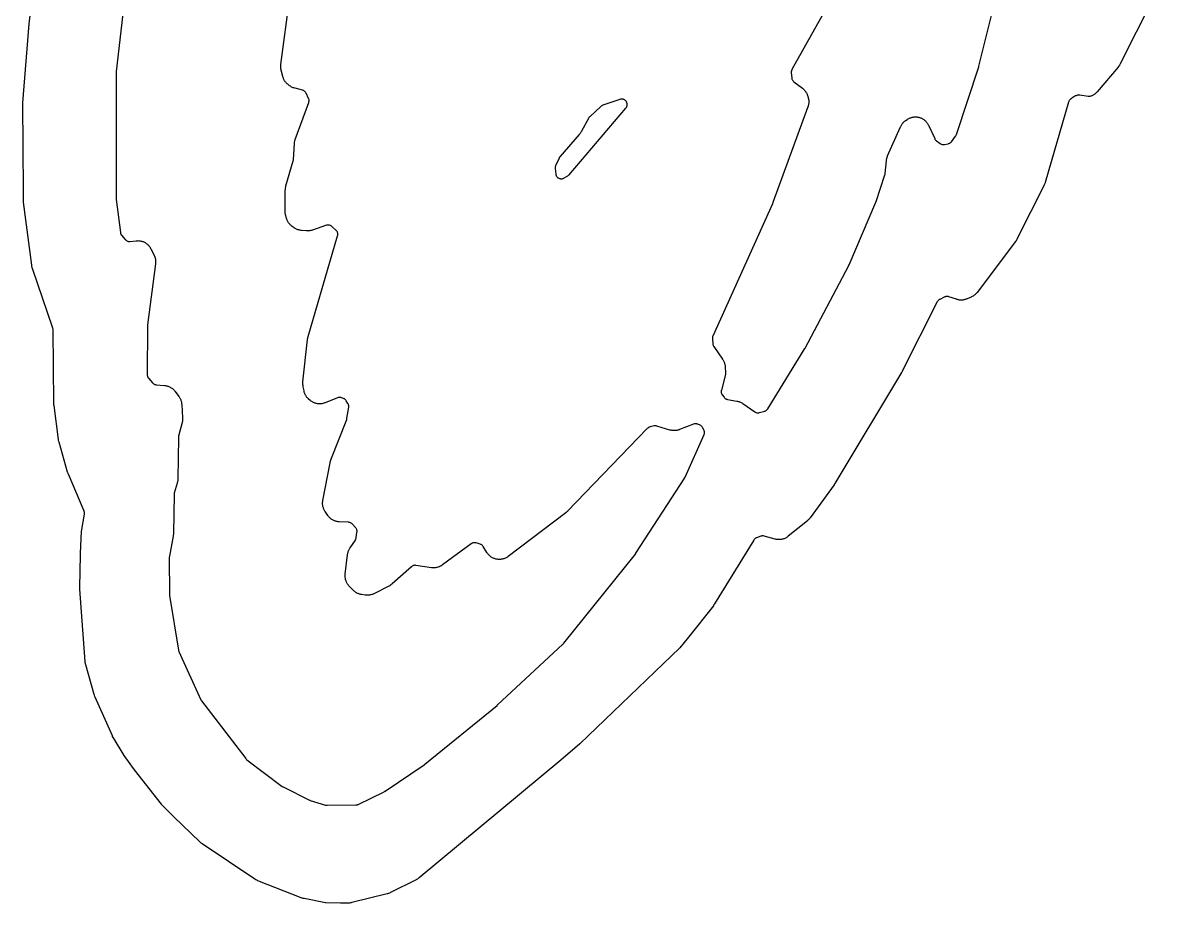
# Model space of a CAD drawing. Header units: millimetres. Extents: x 0 to 194, y 0 to 300.
# Drawn here: x 5.6 to 68.7, y 1.2 to 49.6 of the extents above; entities that cross this region are included whole.
import ezdxf

# ---------------------------------------------------------------- set-up
doc = ezdxf.new("R2010")
doc.units = ezdxf.units.MM
doc.layers.add('CUT', color=7, linetype='CONTINUOUS')

msp = doc.modelspace()

# ---------------------------------------------------------------- linework, layer by layer
at = {"layer": 'CUT'}
for points in [[(50.7027, 51.9387), (47.98, 47.0604), (47.9667, 47.0335), (47.9561, 47.0053), (47.9484, 46.9762), (47.9437, 46.9465), (47.942, 46.9165), (47.9432, 46.8864), (47.9697, 46.602), (47.9742, 46.5712), (47.9818, 46.5411), (47.9925, 46.512), (48.0061, 46.4841), (48.0226, 46.4578), (48.0417, 46.4333), (48.0632, 46.4109), (48.0869, 46.3909), (48.5551, 46.0352), (48.5724, 46.0214), (48.6062, 45.993), (48.6385, 45.963), (48.6617, 45.9393), (48.6909, 45.9063), (48.7116, 45.8805), (48.7375, 45.8447), (48.7556, 45.817), (48.7779, 45.7788), (48.7931, 45.7495), (48.8115, 45.7093), (48.8279, 45.6684), (48.8357, 45.6477), (48.8647, 45.5633), (48.8714, 45.5424), (48.8836, 45.5003), (48.8938, 45.4577), (48.8999, 45.4254), (48.9059, 45.382), (48.9088, 45.3493), (48.9105, 45.3055), (48.9102, 45.2727), (48.9077, 45.2289), (48.9042, 45.1962), (48.8974, 45.1529), (48.8907, 45.1208), (48.8798, 45.0783), (48.8668, 45.0365), (48.8597, 45.0157), (46.9347, 39.7468), (46.9288, 39.7314), (46.9133, 39.6933), (46.9068, 39.6781), (43.6253, 32.3992), (43.6141, 32.3706), (43.606, 32.3411), (43.6008, 32.3108), (43.5988, 32.2803), (43.5999, 32.2496), (43.6249, 31.966), (43.6292, 31.9352), (43.6367, 31.9049), (43.6474, 31.8756), (43.661, 31.8476), (43.6774, 31.8211), (44.1625, 31.1233), (44.1744, 31.1053), (44.1974, 31.0686), (44.2185, 31.0309), (44.233, 31.0019), (44.2505, 30.9623), (44.2621, 30.9321), (44.2757, 30.891), (44.2843, 30.8597), (44.2939, 30.8175), (44.2995, 30.7856), (44.305, 30.7427), (44.3084, 30.6996), (44.3095, 30.678), (44.3184, 30.3848), (44.3185, 30.3625), (44.3177, 30.318), (44.3146, 30.2735), (44.3107, 30.2403), (44.3032, 30.1963), (44.2936, 30.1528), (44.2882, 30.1311), (44.0946, 29.4241), (44.0881, 29.3946), (44.0846, 29.3646), (44.0842, 29.3344), (44.0868, 29.3043), (44.0923, 29.2746), (44.1009, 29.2457), (44.1123, 29.2177), (44.1264, 29.191), (44.1432, 29.1659), (44.2448, 29.0292), (44.2627, 29.0073), (44.2826, 28.9872), (44.3043, 28.9691), (44.3276, 28.9531), (44.3523, 28.9394), (44.3782, 28.928), (44.4051, 28.9191), (44.4327, 28.9128), (44.9516, 28.8198), (44.9752, 28.8149), (45.0218, 28.804), (45.0679, 28.7905), (45.1018, 28.7786), (45.1462, 28.7604), (45.1786, 28.7449), (45.2208, 28.722), (45.2616, 28.6969), (45.2817, 28.6838), (45.9413, 28.2286), (45.9661, 28.2132), (45.9923, 28.2003), (46.0196, 28.19), (46.0478, 28.1824), (46.0767, 28.1775), (46.1058, 28.1755), (46.135, 28.1764), (46.164, 28.1801), (46.1925, 28.1866), (46.4854, 28.2685), (46.5119, 28.2773), (46.5376, 28.2885), (46.5621, 28.3021), (46.5852, 28.3179), (46.6067, 28.3357), (46.6265, 28.3555), (46.6443, 28.3771), (46.6601, 28.4002), (48.6948, 31.7087), (48.6999, 31.7174), (48.7067, 31.7293), (48.7115, 31.7381), (51.1067, 36.2878), (51.112, 36.2984), (51.119, 36.3132), (51.1239, 36.324), (52.6029, 39.7708), (52.6077, 39.7827), (52.6139, 39.7992), (52.6182, 39.8113), (53.1039, 41.2782), (53.1128, 41.3114), (53.1179, 41.3455), (53.1803, 42.0383), (53.1832, 42.0626), (53.1903, 42.1111), (53.1999, 42.1592), (53.2091, 42.1947), (53.224, 42.2415), (53.2414, 42.2873), (53.2507, 42.31), (53.9618, 43.9153), (53.9707, 43.9342), (53.9894, 43.9715), (54.0097, 44.008), (54.0262, 44.0345), (54.0499, 44.0689), (54.0688, 44.0938), (54.0955, 44.1259), (54.1166, 44.1489), (54.1462, 44.1783), (54.1694, 44.1993), (54.2016, 44.2259), (54.235, 44.2509), (54.2519, 44.2631), (54.3298, 44.316), (54.3479, 44.3277), (54.3848, 44.3502), (54.4227, 44.371), (54.4518, 44.3852), (54.4916, 44.4022), (54.5219, 44.4135), (54.5631, 44.4267), (54.5944, 44.435), (54.6367, 44.4441), (54.6686, 44.4494), (54.7116, 44.4544), (54.7439, 44.4567), (54.7871, 44.4575), (54.8195, 44.4566), (54.8626, 44.4534), (54.8947, 44.4494), (54.9373, 44.442), (54.9689, 44.4349), (55.0106, 44.4234), (55.0414, 44.4134), (55.0818, 44.398), (55.1115, 44.385), (55.1502, 44.3658), (55.1785, 44.35), (55.2152, 44.3272), (55.2419, 44.3088), (55.2762, 44.2825), (55.301, 44.2616), (55.3327, 44.2322), (55.3553, 44.209), (55.384, 44.1767), (55.4043, 44.1515), (55.4298, 44.1165), (55.4476, 44.0895), (55.4696, 44.0523), (55.4897, 44.014), (55.4994, 43.9947), (55.8427, 43.2608), (55.8569, 43.234), (55.8738, 43.2088), (55.8931, 43.1854), (55.9147, 43.164), (55.9383, 43.145), (56.1447, 42.9953), (56.17, 42.9789), (56.1968, 42.965), (56.2249, 42.9539), (56.2539, 42.9457), (56.2837, 42.9405), (56.3138, 42.9383), (56.3439, 42.9391), (56.3739, 42.9429), (56.5751, 42.9791), (56.6025, 42.9854), (56.6292, 42.9942), (56.655, 43.0054), (56.6796, 43.019), (56.7028, 43.0349), (56.7244, 43.0529), (56.7442, 43.0728), (56.7621, 43.0945), (56.9892, 43.3974), (57.0072, 43.4244), (57.0222, 43.4531), (57.034, 43.4833), (58.2634, 47.2081), (58.2667, 47.2188), (58.2709, 47.2335), (58.2738, 47.2442), (59.7243, 53.0571)], [(68.6937, 52.6307), (66.0556, 47.3692), (66.0427, 47.3454), (66.0156, 47.2985), (65.9856, 47.2533), (65.953, 47.21), (65.936, 47.1888), (64.784, 45.8375), (64.7698, 45.8216), (64.7405, 45.7904), (64.7098, 45.7606), (64.6857, 45.7394), (64.6523, 45.7127), (64.6263, 45.6939), (64.5905, 45.6704), (64.5629, 45.6542), (64.525, 45.6343), (64.496, 45.6207), (64.4564, 45.6045), (64.4262, 45.5937), (64.3852, 45.5813), (64.3771, 45.5793), (64.3666, 45.5798), (64.3215, 45.5843), (64.299, 45.5871), (63.8297, 45.6575), (63.8015, 45.6604), (63.773, 45.6606), (63.7447, 45.6581), (63.7168, 45.6529), (63.6895, 45.6451), (63.663, 45.6348), (63.6378, 45.6221), (63.6133, 45.6176), (63.5835, 45.6089), (63.5548, 45.5973), (63.5275, 45.5827), (63.5018, 45.5653), (63.3929, 45.4834), (63.3732, 45.471), (63.3502, 45.4531), (63.3407, 45.4441), (63.3236, 45.4312), (63.3024, 45.4137), (63.2829, 45.3943), (63.2653, 45.3733), (63.2497, 45.3507), (63.2362, 45.3267), (63.2249, 45.3017), (63.216, 45.2757), (61.9235, 40.8521), (61.9173, 40.8325), (61.904, 40.7938), (61.889, 40.7558), (61.8723, 40.7184), (61.8636, 40.6999), (60.3707, 37.7337), (60.3612, 37.7158), (60.3414, 37.6804), (60.32, 37.646), (60.2971, 37.6126), (60.2852, 37.5961), (58.1757, 34.8009), (58.1616, 34.7832), (58.1326, 34.7485), (58.1018, 34.7153), (58.0775, 34.6916), (58.0436, 34.6616), (58.017, 34.6405), (57.9802, 34.6141), (57.9517, 34.5958), (57.9125, 34.5732), (57.8721, 34.5527), (57.8517, 34.5429), (57.6383, 34.4473), (57.6188, 34.4392), (57.5795, 34.4237), (57.5395, 34.4102), (57.5091, 34.4014), (57.468, 34.3917), (57.4369, 34.3858), (57.395, 34.38), (57.3635, 34.3771), (57.3213, 34.3751), (57.2897, 34.3752), (57.2475, 34.3773), (57.216, 34.3803), (57.1742, 34.3863), (57.1431, 34.3922), (57.1021, 34.4021), (57.0615, 34.4139), (57.0414, 34.4203), (56.6291, 34.5618), (56.6013, 34.5698), (56.573, 34.5751), (56.5442, 34.5777), (56.5154, 34.5775), (56.4867, 34.5746), (56.4584, 34.5689), (56.4307, 34.5605), (56.4041, 34.5495), (56.1173, 34.4146), (56.0921, 34.4013), (56.0683, 34.3856), (56.0461, 34.3678), (56.0257, 34.3479), (56.0073, 34.3262), (55.991, 34.3028), (55.977, 34.2781), (54.0542, 30.4603), (54.0465, 30.4456), (54.0265, 30.4092), (54.0182, 30.3948), (50.3501, 24.2812), (50.3394, 24.2641), (50.3115, 24.222), (50.2999, 24.2054), (48.9826, 22.3995), (48.9709, 22.3842), (48.947, 22.3542), (48.9218, 22.3252), (48.9019, 22.3042), (48.8743, 22.2775), (48.8456, 22.2519), (48.8309, 22.2395), (47.7751, 21.3785), (47.7582, 21.3653), (47.7237, 21.3398), (47.688, 21.316), (47.6604, 21.2995), (47.6226, 21.2791), (47.5936, 21.2653), (47.5541, 21.2487), (47.5239, 21.2376), (47.4829, 21.2249), (47.4518, 21.2168), (47.4099, 21.2079), (47.3781, 21.2028), (47.3355, 21.198), (47.3034, 21.196), (47.2605, 21.1953), (47.2284, 21.1963), (47.1856, 21.1997), (47.1537, 21.2037), (47.1115, 21.2112), (47.0697, 21.2206), (47.0488, 21.2259), (46.4527, 21.3907), (46.4231, 21.3973), (46.3929, 21.4009), (46.3625, 21.4014), (46.3322, 21.3988), (46.3023, 21.3932), (46.2731, 21.3846), (46.0358, 21.301), (46.0087, 21.2899), (45.9829, 21.2763), (45.9585, 21.2603), (45.9357, 21.2419), (45.9149, 21.2214), (45.8962, 21.199), (45.8797, 21.1749), (43.7233, 17.6596), (43.7087, 17.6373), (43.6706, 17.5827), (43.6547, 17.5614), (42.2872, 15.8307), (41.8042, 15.2385), (36.306, 9.9609), (35.2529, 9.0601), (27.4642, 2.5955), (27.4443, 2.5799), (27.4036, 2.5498), (27.3613, 2.5221), (27.3175, 2.4967), (27.2952, 2.4847), (25.8842, 1.7721), (25.8611, 1.7613), (25.8144, 1.7409), (25.7666, 1.7233), (25.718, 1.7083), (25.6934, 1.7016), (23.7459, 1.2228), (23.7196, 1.2171), (23.6668, 1.2075), (23.6134, 1.2009), (23.5598, 1.1976), (23.5584, 1.1976), (23.5187, 1.1979), (23.3855, 1.1991), (23.1312, 1.2012), (22.3196, 1.2081), (22.3018, 1.2111), (21.1195, 1.4406), (21.0993, 1.445), (21.0592, 1.4547), (21.0195, 1.4663), (20.9804, 1.4797), (20.961, 1.4868), (18.5708, 2.4289), (18.5485, 2.4384), (18.5188, 2.452), (18.4797, 2.4716), (18.4615, 2.4811), (18.4199, 2.5059), (18.3994, 2.5188), (15.5005, 4.4641), (15.4839, 4.4758), (15.4512, 4.5), (15.4195, 4.5256), (15.3891, 4.5527), (15.3742, 4.5665), (13.9536, 5.9496), (13.952, 5.9512), (13.9375, 5.9656), (13.9359, 5.9671), (13.2684, 6.6276), (13.2607, 6.6368), (11.779, 8.5246), (11.7372, 8.5827), (11.671, 8.6747), (11.5432, 8.8523), (11.212, 9.3125), (10.6227, 10.2831), (10.6086, 10.3083), (10.5751, 10.3723), (10.5626, 10.3983), (9.6156, 12.5351), (9.6039, 12.5641), (9.5772, 12.6377), (9.5676, 12.6675), (9.0978, 14.3144), (9.092, 14.3367), (9.0817, 14.3816), (9.0736, 14.4269), (9.0679, 14.4726), (9.0657, 14.4955), (8.775, 18.4681), (8.774, 18.4888), (8.7726, 18.5406), (8.7725, 18.5613), (8.8069, 20.3628), (8.8069, 20.3651), (8.8076, 20.3829), (8.8102, 20.4494), (8.856, 21.6373), (9.0237, 22.5902), (9.0273, 22.6187), (9.0282, 22.6475), (9.0263, 22.6762), (9.0217, 22.7046), (9.0143, 22.7324), (9.0044, 22.7594), (8.1415, 24.7918), (8.1314, 24.8179), (8.1082, 24.8837), (8.0997, 24.9103), (7.6288, 26.5642), (7.6211, 26.5959), (7.6045, 26.6756), (7.599, 26.7077), (7.3501, 28.576), (7.3473, 28.6031), (7.3424, 28.6712), (7.3413, 28.6985), (7.2966, 32.7468), (7.2946, 32.7785), (7.2892, 32.8097), (7.2806, 32.8403), (6.1621, 36.1202), (6.1554, 36.1418), (6.143, 36.1852), (6.1327, 36.2293), (6.1248, 36.2738), (6.1213, 36.2961), (5.6755, 39.7731), (5.6729, 39.7997), (5.6683, 39.8663), (5.6673, 39.893), (5.6629, 40.3969), (5.6362, 45.2229), (5.9895, 49.5712), (6.082, 50.4752)], [(11.2529, 51.1026), (10.7754, 46.9616), (10.7739, 46.9444), (10.7725, 46.9209), (10.772, 46.9036), (10.772, 39.9792), (10.7726, 39.9607), (10.7742, 39.9353), (10.7759, 39.9169), (11.0011, 38.1037), (11.0061, 38.0751), (11.0138, 38.0471), (11.0242, 38.0201), (11.0371, 37.9941), (11.0524, 37.9695), (11.0701, 37.9465), (11.2715, 37.7092), (11.2915, 37.6878), (11.3135, 37.6685), (11.3373, 37.6514), (11.3626, 37.6367), (11.3893, 37.6246), (11.417, 37.6151), (11.4455, 37.6083), (11.4745, 37.6044), (11.5038, 37.6033), (11.533, 37.6051), (11.8721, 37.6423), (11.8948, 37.6442), (11.9402, 37.6468), (11.9857, 37.6472), (12.0197, 37.6458), (12.065, 37.6415), (12.0988, 37.6367), (12.1434, 37.6279), (12.1765, 37.6196), (12.22, 37.6064), (12.252, 37.5948), (12.294, 37.5773), (12.3247, 37.5625), (12.3647, 37.5408), (12.3938, 37.523), (12.4314, 37.4974), (12.4585, 37.4768), (12.4933, 37.4475), (12.5182, 37.4242), (12.5499, 37.3916), (12.5723, 37.3659), (12.6005, 37.3302), (12.6203, 37.3025), (12.6447, 37.2641), (12.6672, 37.2245), (12.6779, 37.2045), (12.8562, 36.8501), (12.8658, 36.8298), (12.8839, 36.7889), (12.8999, 36.7471), (12.9104, 36.7152), (12.9222, 36.672), (12.9294, 36.6393), (12.9369, 36.5951), (12.9408, 36.5618), (12.9439, 36.5172), (12.9445, 36.4836), (12.9431, 36.4389), (12.9394, 36.3943), (12.9371, 36.372), (12.4931, 33.0082), (12.4912, 32.9887), (12.4894, 32.962), (12.4887, 32.9425), (12.4861, 30.2689), (12.4876, 30.2386), (12.4922, 30.2086), (12.4997, 30.1793), (12.5102, 30.1508), (12.5235, 30.1236), (12.5395, 30.0978), (12.558, 30.0738), (12.7705, 29.8248), (12.7906, 29.8035), (12.8127, 29.7842), (12.8365, 29.7672), (12.8619, 29.7526), (12.8886, 29.7405), (12.9164, 29.7311), (12.9449, 29.7245), (12.974, 29.7206), (13.4292, 29.683), (13.4504, 29.6808), (13.4926, 29.6753), (13.5346, 29.6677), (13.5657, 29.6606), (13.6068, 29.6492), (13.6371, 29.6392), (13.6769, 29.6239), (13.7061, 29.611), (13.7443, 29.592), (13.7722, 29.5765), (13.8084, 29.554), (13.8347, 29.5358), (13.8686, 29.51), (13.893, 29.4895), (13.9243, 29.4605), (13.9467, 29.4378), (13.9752, 29.406), (14.0021, 29.373), (14.0151, 29.3561), (14.2207, 29.0773), (14.2331, 29.0597), (14.2568, 29.024), (14.2789, 28.9872), (14.2941, 28.9589), (14.3125, 28.9201), (14.325, 28.8905), (14.3396, 28.8502), (14.3492, 28.8195), (14.36, 28.7779), (14.3665, 28.7465), (14.3733, 28.7041), (14.378, 28.6615), (14.3799, 28.6401), (14.4264, 27.903), (14.4272, 27.8793), (14.4277, 27.8319), (14.4257, 27.7845), (14.4223, 27.7492), (14.4154, 27.7023), (14.4059, 27.6558), (14.4006, 27.6327), (14.2092, 26.8934), (14.2023, 26.8581), (14.1996, 26.8221), (14.1701, 24.5333), (14.1693, 24.5124), (14.1669, 24.4707), (14.1624, 24.4292), (14.1577, 24.3983), (14.1495, 24.3574), (14.1393, 24.3169), (14.1338, 24.2967), (13.9715, 23.7558), (13.9649, 23.7291), (13.9606, 23.7019), (13.9589, 23.6744), (13.9245, 21.5331), (13.9238, 21.514), (13.9215, 21.4759), (13.9177, 21.4378), (13.9122, 21.4), (13.9091, 21.3812), (13.7038, 20.2903), (13.6998, 20.2619), (13.6986, 20.2332), (13.7098, 18.1652), (13.7109, 18.1417), (13.7138, 18.1183), (14.2062, 15.1168), (14.2115, 15.0911), (14.2191, 15.0661), (14.2288, 15.0418), (15.4321, 12.3799), (15.4483, 12.349), (15.468, 12.3202), (17.919, 9.1446), (17.9361, 9.1244), (17.9549, 9.1057), (17.9754, 9.0888), (19.918, 7.6177), (19.9407, 7.6021), (19.9647, 7.5887), (21.4143, 6.862), (21.438, 6.8514), (21.4625, 6.8428), (22.2947, 6.5931), (22.3242, 6.5859), (22.3542, 6.5817), (22.3845, 6.5805), (23.9739, 6.5995), (24.0004, 6.601), (24.0267, 6.6049), (24.0526, 6.611), (24.0778, 6.6194), (24.1021, 6.63), (25.5233, 7.3254), (25.5416, 7.3352), (25.5662, 7.3494), (25.5838, 7.3604), (27.734, 8.8105), (27.7451, 8.8184), (27.76, 8.8295), (27.7707, 8.8378), (31.7463, 12.0773), (31.7537, 12.0835), (31.7637, 12.0922), (31.7709, 12.0987), (35.3674, 15.4362), (35.3829, 15.4517), (35.4034, 15.4737), (35.4178, 15.4903), (39.3618, 20.4044), (39.3711, 20.4166), (39.3834, 20.4337), (39.3921, 20.4464), (42.0757, 24.5982), (42.0875, 24.618), (42.0977, 24.6387), (43.1405, 26.9725), (43.1512, 26.9999), (43.1591, 27.0282), (43.1642, 27.0572), (43.1665, 27.0866), (43.1658, 27.116), (43.1623, 27.1452), (43.156, 27.174), (43.1468, 27.202), (43.135, 27.2289), (43.076, 27.347), (43.0617, 27.3724), (43.0451, 27.3963), (43.0262, 27.4185), (43.0052, 27.4387), (42.9824, 27.4568), (42.9579, 27.4726), (42.932, 27.486), (42.7973, 27.5473), (42.7693, 27.5584), (42.7403, 27.5667), (42.7106, 27.572), (42.6805, 27.5743), (42.6504, 27.5735), (42.6204, 27.5697), (42.591, 27.563), (42.5625, 27.5533), (41.7981, 27.2507), (41.7779, 27.2433), (41.7373, 27.2294), (41.696, 27.2174), (41.6647, 27.21), (41.6225, 27.2021), (41.5906, 27.1976), (41.5478, 27.1937), (41.5157, 27.1924), (41.4727, 27.1926), (41.4406, 27.1943), (41.3978, 27.1986), (41.366, 27.2034), (41.3238, 27.2118), (41.2822, 27.2221), (41.2614, 27.2278), (40.5405, 27.4443), (40.5106, 27.4517), (40.4802, 27.4559), (40.4495, 27.457), (40.4189, 27.4549), (40.3886, 27.4498), (40.1668, 27.4001), (40.1386, 27.3923), (40.1114, 27.3819), (40.0853, 27.3688), (40.0606, 27.3533), (40.0375, 27.3354), (40.0163, 27.3154), (35.6316, 22.7628), (35.6191, 22.7504), (35.5938, 22.7261), (35.5676, 22.7028), (35.5405, 22.6805), (35.5267, 22.6696), (32.3631, 20.274), (32.3463, 20.2619), (32.312, 20.2383), (32.2767, 20.2164), (32.2495, 20.2012), (32.2123, 20.1826), (32.1838, 20.17), (32.1451, 20.155), (32.1155, 20.145), (32.0756, 20.1336), (32.0452, 20.1264), (32.0044, 20.1187), (31.9735, 20.1144), (31.9321, 20.1105), (31.8906, 20.1086), (31.87, 20.1081), (31.8471, 20.1086), (31.8013, 20.1109), (31.7556, 20.1156), (31.7216, 20.1208), (31.6766, 20.13), (31.6433, 20.1387), (31.5995, 20.1525), (31.5673, 20.1645), (31.5252, 20.1827), (31.4943, 20.1979), (31.4542, 20.2203), (31.4251, 20.2386), (31.3875, 20.265), (31.3604, 20.2861), (31.3257, 20.3162), (31.3008, 20.34), (31.2694, 20.3734), (31.2471, 20.3997), (31.2192, 20.4361), (31.1932, 20.474), (31.1807, 20.4932), (30.9825, 20.8161), (30.9649, 20.8416), (30.9449, 20.8652), (30.9225, 20.8865), (30.898, 20.9055), (30.8717, 20.9218), (30.8438, 20.9353), (30.8148, 20.9459), (30.5854, 21.0162), (30.5583, 21.0232), (30.5306, 21.0276), (30.5027, 21.0294), (30.4747, 21.0285), (30.4469, 21.0251), (30.4195, 21.0191), (30.3928, 21.0106), (30.3671, 20.9996), (30.3425, 20.9863), (30.3192, 20.9707), (28.7406, 19.8045), (28.7226, 19.7919), (28.686, 19.7675), (28.6483, 19.745), (28.6192, 19.7295), (28.5795, 19.7108), (28.549, 19.6982), (28.5076, 19.6834), (28.4761, 19.6739), (28.4335, 19.6632), (28.4012, 19.6567), (28.3577, 19.6503), (28.325, 19.647), (28.2811, 19.6448), (28.2481, 19.6448), (28.2042, 19.6469), (28.1605, 19.6512), (28.1387, 19.6538), (27.2712, 19.781), (27.2422, 19.7838), (27.2131, 19.7838), (27.1841, 19.781), (27.1555, 19.7754), (27.1276, 19.767), (27.1007, 19.756), (27.0749, 19.7424), (27.0506, 19.7264), (27.028, 19.7081), (25.9639, 18.7591), (25.9493, 18.7467), (25.9197, 18.7224), (25.8891, 18.6995), (25.8654, 18.6833), (25.833, 18.663), (25.7997, 18.6442), (25.7828, 18.6351), (24.9878, 18.2282), (24.9665, 18.2179), (24.9233, 18.1987), (24.8792, 18.1817), (24.8456, 18.1707), (24.8, 18.1584), (24.7653, 18.151), (24.7187, 18.1436), (24.6835, 18.1399), (24.6363, 18.1374), (24.6009, 18.1374), (24.5537, 18.1399), (24.5067, 18.1448), (24.4833, 18.1479), (24.2717, 18.1815), (24.251, 18.1853), (24.2097, 18.1939), (24.1688, 18.2043), (24.1386, 18.2136), (24.0988, 18.2279), (24.0696, 18.24), (24.0314, 18.2579), (24.0035, 18.2727), (23.9671, 18.2941), (23.9407, 18.3114), (23.9065, 18.3362), (23.8818, 18.3559), (23.8501, 18.3837), (23.8197, 18.413), (23.8049, 18.428), (23.6041, 18.6407), (23.5896, 18.6569), (23.5613, 18.6899), (23.5347, 18.7243), (23.516, 18.7509), (23.4927, 18.7877), (23.4767, 18.8161), (23.4571, 18.8549), (23.4439, 18.8847), (23.4282, 18.9253), (23.4179, 18.9562), (23.4062, 18.9981), (23.3989, 19.0298), (23.3913, 19.0726), (23.3871, 19.105), (23.3837, 19.1483), (23.3827, 19.1809), (23.3834, 19.2244), (23.3863, 19.2678), (23.3882, 19.2894), (23.5116, 20.3681), (23.5145, 20.3894), (23.5214, 20.4318), (23.5304, 20.4739), (23.5386, 20.5051), (23.5515, 20.5462), (23.5627, 20.5764), (23.5795, 20.616), (23.5935, 20.6451), (23.614, 20.6829), (23.6363, 20.7197), (23.6478, 20.7379), (23.9411, 21.1737), (23.9553, 21.197), (23.9673, 21.2215), (23.9771, 21.2471), (23.9844, 21.2734), (23.9894, 21.3002), (24.0323, 21.6119), (24.0349, 21.6419), (24.0345, 21.6721), (24.0311, 21.702), (24.0246, 21.7315), (24.0152, 21.7602), (24.003, 21.7878), (23.9881, 21.814), (23.9707, 21.8386), (23.9508, 21.8613), (23.7597, 22.059), (23.7391, 22.0784), (23.7169, 22.0957), (23.6931, 22.1108), (23.668, 22.1237), (23.6418, 22.1341), (23.6147, 22.142), (23.587, 22.1474), (23.559, 22.1501), (23.057, 22.1752), (23.034, 22.177), (22.9883, 22.1816), (22.9429, 22.1886), (22.9092, 22.1955), (22.8647, 22.2071), (22.8319, 22.2175), (22.7888, 22.2335), (22.7572, 22.2471), (22.716, 22.2675), (22.6859, 22.2843), (22.647, 22.3088), (22.6188, 22.3286), (22.5826, 22.3569), (22.5566, 22.3794), (22.5234, 22.4113), (22.4999, 22.4364), (22.4701, 22.4714), (22.4423, 22.5079), (22.4288, 22.5266), (22.2817, 22.7412), (22.2696, 22.7598), (22.2463, 22.7975), (22.225, 22.8364), (22.2104, 22.8663), (22.193, 22.9072), (22.1815, 22.9383), (22.1681, 22.9807), (22.1597, 23.0128), (22.1507, 23.0563), (22.1455, 23.0891), (22.1407, 23.1332), (22.1388, 23.1664), (22.1384, 23.2108), (22.1397, 23.244), (22.1437, 23.2882), (22.1498, 23.3321), (22.1535, 23.354), (22.5479, 25.4214), (22.5522, 25.4415), (22.5618, 25.4816), (22.5732, 25.5212), (22.5864, 25.5602), (22.5934, 25.5796), (23.4642, 27.8127), (23.4743, 27.8434), (23.481, 27.875), (23.5767, 28.4824), (23.5799, 28.5127), (23.58, 28.5432), (23.5771, 28.5735), (23.5711, 28.6033), (23.562, 28.6324), (23.5501, 28.6604), (23.5354, 28.687), (23.4396, 28.8419), (23.4239, 28.8648), (23.4062, 28.8861), (23.3866, 28.9057), (23.3653, 28.9234), (23.3425, 28.939), (23.3183, 28.9525), (23.293, 28.9637), (23.1849, 29.0056), (23.1582, 29.0146), (23.1307, 29.021), (23.1027, 29.0248), (23.0745, 29.0259), (23.0463, 29.0244), (23.0184, 29.0203), (22.991, 29.0135), (22.9644, 29.0042), (22.2727, 28.7257), (22.2533, 28.7184), (22.2143, 28.7048), (22.1748, 28.6929), (22.1447, 28.6854), (22.1042, 28.6773), (22.0736, 28.6725), (22.0325, 28.6681), (22.0016, 28.6662), (21.9603, 28.6656), (21.9279, 28.6666), (21.8862, 28.6698), (21.8529, 28.674), (21.8111, 28.6812), (21.7801, 28.688), (21.7393, 28.6991), (21.7091, 28.7089), (21.6694, 28.7237), (21.6403, 28.7363), (21.6022, 28.7548), (21.5744, 28.7701), (21.5382, 28.7921), (21.5119, 28.8099), (21.478, 28.8352), (21.4453, 28.8621), (21.4293, 28.876), (21.3699, 28.9297), (21.355, 28.9438), (21.3259, 28.9727), (21.2981, 29.0029), (21.2784, 29.0264), (21.2535, 29.059), (21.2359, 29.0843), (21.2141, 29.119), (21.1989, 29.1458), (21.1804, 29.1823), (21.1677, 29.2103), (21.1525, 29.2485), (21.1425, 29.2775), (21.1308, 29.3168), (21.121, 29.3567), (21.1165, 29.3767), (21.0699, 29.6107), (21.0661, 29.6332), (21.0594, 29.6783), (21.0551, 29.7238), (21.0536, 29.7579), (21.0539, 29.8036), (21.0565, 29.8492), (21.0584, 29.8719), (21.3128, 32.2165), (21.3154, 32.2362), (21.3214, 32.2754), (21.3292, 32.3143), (21.3386, 32.3528), (21.3438, 32.372), (22.9638, 37.9104), (22.9708, 37.9397), (22.9749, 37.9696), (22.9759, 37.9997), (22.9738, 38.0298), (22.9688, 38.0595), (22.9608, 38.0885), (22.95, 38.1166), (22.9363, 38.1435), (22.9201, 38.1689), (22.9014, 38.1925), (22.8804, 38.2141), (22.6503, 38.4284), (22.6278, 38.4474), (22.6035, 38.4641), (22.5777, 38.4783), (22.5506, 38.49), (22.5226, 38.4989), (22.4938, 38.505), (22.4645, 38.5083), (22.4351, 38.5087), (22.4057, 38.5062), (22.3768, 38.5008), (22.3485, 38.4927), (21.5845, 38.2306), (21.5622, 38.2236), (21.5172, 38.2107), (21.4715, 38.2002), (21.437, 38.1941), (21.3905, 38.1884), (21.3555, 38.1859), (21.3086, 38.1851), (21.2618, 38.1867), (21.2384, 38.1881), (20.9784, 38.2106), (20.9546, 38.2133), (20.9071, 38.22), (20.86, 38.2292), (20.8251, 38.2379), (20.7792, 38.2521), (20.7455, 38.2645), (20.7014, 38.2835), (20.6692, 38.2994), (20.6274, 38.323), (20.5869, 38.3487), (20.567, 38.3622), (20.4655, 38.4346), (20.4485, 38.4474), (20.4151, 38.4736), (20.3831, 38.5014), (20.36, 38.5234), (20.3307, 38.5541), (20.3099, 38.5781), (20.2836, 38.6114), (20.2651, 38.6373), (20.2421, 38.673), (20.2261, 38.7005), (20.2065, 38.7382), (20.1932, 38.767), (20.1773, 38.8064), (20.1632, 38.8464), (20.1567, 38.8666), (20.1063, 39.0355), (20.1003, 39.0575), (20.0895, 39.1018), (20.0809, 39.1465), (20.0762, 39.1803), (20.0722, 39.2257), (20.0706, 39.2712), (20.0703, 39.294), (20.0859, 40.435), (20.0867, 40.4555), (20.0891, 40.4964), (20.0934, 40.5371), (20.098, 40.5675), (20.1059, 40.6076), (20.1157, 40.6474), (20.1211, 40.6672), (20.5253, 42.0371), (20.5331, 42.0708), (20.5371, 42.1051), (20.5859, 42.9739), (20.5877, 42.9959), (20.5923, 43.0396), (20.599, 43.083), (20.6057, 43.1153), (20.6166, 43.1579), (20.6296, 43.1998), (20.6367, 43.2207), (21.3742, 45.2447), (21.3829, 45.2726), (21.3888, 45.3011), (21.3919, 45.3301), (21.3921, 45.3592), (21.3896, 45.3883), (21.3842, 45.4169), (21.3761, 45.4449), (21.3653, 45.472), (21.2321, 45.7638), (21.2183, 45.7905), (21.2018, 45.8157), (21.1829, 45.8392), (21.1617, 45.8606), (21.1385, 45.8798), (21.1134, 45.8965), (21.0869, 45.9107), (21.059, 45.9221), (21.0301, 45.9307), (20.6236, 46.0296), (20.6005, 46.0359), (20.5548, 46.0496), (20.5099, 46.0658), (20.477, 46.0796), (20.434, 46.1004), (20.4027, 46.1177), (20.3622, 46.1429), (20.3231, 46.1702), (20.3039, 46.1844), (20.2349, 46.2383), (20.2186, 46.2517), (20.1865, 46.2793), (20.1558, 46.3084), (20.1338, 46.3312), (20.1059, 46.3631), (20.0861, 46.3879), (20.0614, 46.4222), (20.044, 46.4487), (20.0226, 46.4852), (20.0078, 46.5133), (19.9899, 46.5516), (19.9779, 46.581), (19.9636, 46.6208), (19.9513, 46.6613), (19.9456, 46.6817), (19.8569, 47.0307), (19.8521, 47.0516), (19.8436, 47.0934), (19.837, 47.1357), (19.8336, 47.1675), (19.8311, 47.2102), (19.8308, 47.2422), (19.8323, 47.2849), (19.8359, 47.3275), (19.8382, 47.3488), (20.3283, 51.0603)]]:
    msp.add_lwpolyline(points, dxfattribs=at)
msp.add_lwpolyline([(35.3307, 41.0577), (35.359, 41.0635), (35.3867, 41.0721), (35.4134, 41.0832), (35.4389, 41.0969), (35.633, 41.2135), (35.6597, 41.2316), (35.6844, 41.2525), (35.7067, 41.2759), (38.837, 44.9437), (38.8547, 44.9666), (38.8701, 44.9911), (38.8831, 45.0169), (38.8935, 45.0439), (38.9013, 45.0717), (38.9064, 45.1002), (38.9087, 45.129), (38.9082, 45.158), (38.9049, 45.1867), (38.8989, 45.215), (38.8902, 45.2425), (38.8789, 45.2692), (38.8651, 45.2945), (38.8488, 45.3185), (38.8304, 45.3408), (38.8099, 45.3612), (38.7875, 45.3795), (38.7635, 45.3956), (38.738, 45.4093), (38.7114, 45.4204), (38.6837, 45.429), (38.6554, 45.4349), (38.6267, 45.438), (38.5977, 45.4383), (38.5689, 45.4358), (38.5405, 45.4306), (38.5127, 45.4227), (37.5645, 45.1018), (37.5348, 45.09), (37.5066, 45.075), (37.4801, 45.0572), (37.4556, 45.0366), (36.8623, 44.4812), (36.8408, 44.4589), (36.8217, 44.4344), (36.8052, 44.4081), (36.3764, 43.6375), (36.3643, 43.617), (36.3391, 43.5769), (36.3118, 43.5381), (36.2825, 43.5008), (36.2673, 43.4825), (35.2058, 42.2692), (35.1872, 42.2456), (35.171, 42.2202), (35.1574, 42.1933), (34.9682, 41.7669), (34.9572, 41.738), (34.9491, 41.7082), (34.9442, 41.6776), (34.9425, 41.6468), (34.9439, 41.6159), (34.9722, 41.3279), (34.9764, 41.2996), (34.9832, 41.2718), (34.9927, 41.2448), (35.0047, 41.2187), (35.0191, 41.194), (35.0358, 41.1707), (35.0547, 41.1492), (35.0755, 41.1295), (35.0981, 41.112), (35.1223, 41.0966), (35.1478, 41.0836), (35.1745, 41.0732), (35.202, 41.0653), (35.2157, 41.0621), (35.2441, 41.0568), (35.273, 41.0543), (35.3019, 41.0546)], close=True, dxfattribs=at)

doc.saveas('drawing.dxf')
